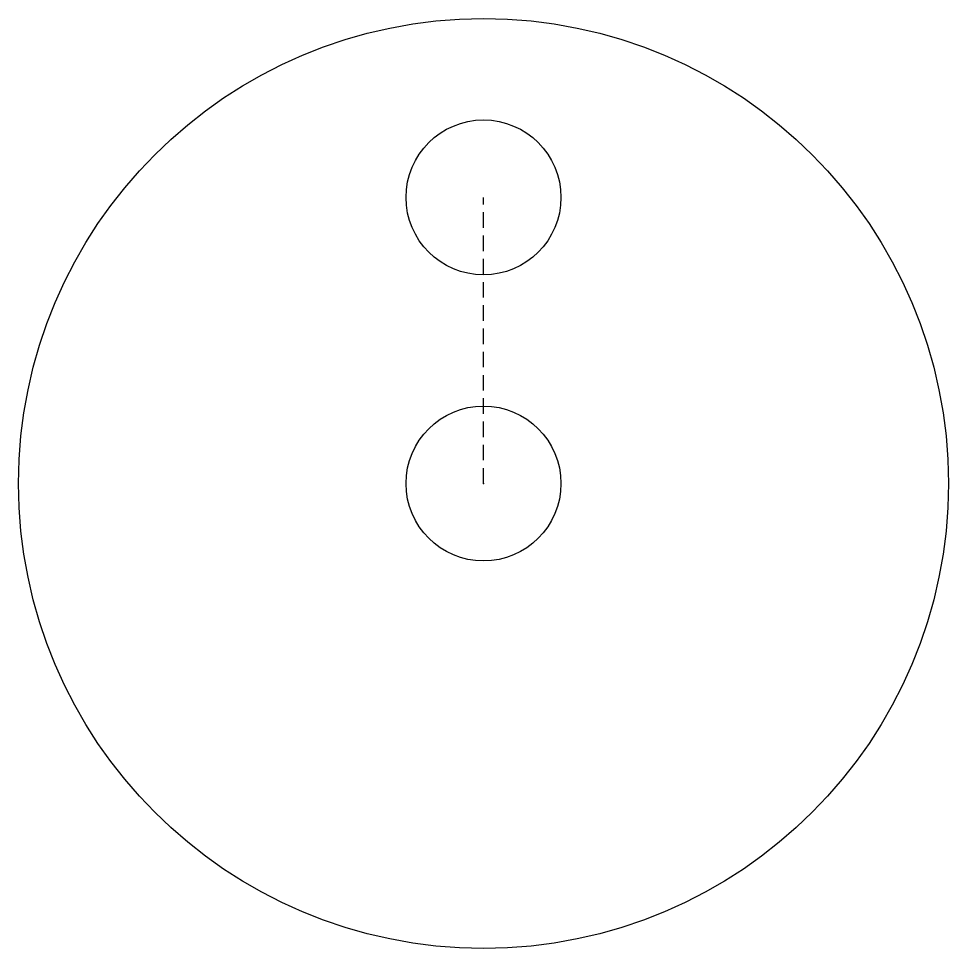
# Model space of a CAD drawing. Header units: millimetres. Extents: x -15 to 15, y -15 to 15.
import ezdxf

# ---------------------------------------------------------------- set-up
doc = ezdxf.new("R2010")
doc.units = ezdxf.units.MM
doc.linetypes.add('DASHED', pattern=[0.75, 0.5, -0.25])
doc.layers.get('0').update_dxf_attribs({"linetype": 'CONTINUOUS'})
doc.layers.add('1', color=7, linetype='DASHED')

msp = doc.modelspace()

# ---------------------------------------------------------------- linework, layer by layer
for centre, radius in [((0, 0), 15), ((0, 9.231), 2.5), ((0, 0), 2.5)]:
    msp.add_circle(centre, radius)
msp.add_point((0, 0))
at = {"layer": '1'}
msp.add_line((0, 0), (0, 9.231), dxfattribs=at)

doc.saveas('drawing.dxf')
